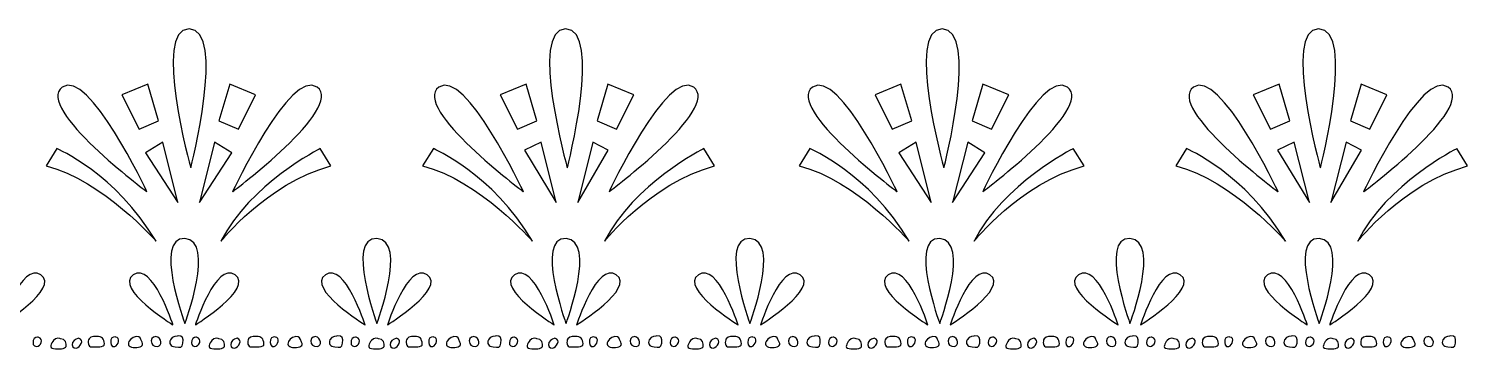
# Model space of a CAD drawing. Header units: centimetres. Extents: x -10.7 to 10.7, y -0.8 to 0.8.
# Drawn here: x 4.29 to 10.61, y -0.74 to 0.66 of the extents above; entities that cross this region are included whole.
import ezdxf

# ---------------------------------------------------------------- set-up
doc = ezdxf.new("R2010")
doc.units = ezdxf.units.CM
doc.header["$MEASUREMENT"] = 0
doc.layers.add('Camada 1', color=7, linetype='Continuous')

msp = doc.modelspace()

# ---------------------------------------------------------------- linework, layer by layer
at = {"layer": 'Camada 1'}
for points, knots in [([(4.9884, 0.65597), (5.15191, 0.65597), (4.99615, 0.04857), (4.99615, 0.04857), (4.99615, 0.04857), (4.99615, 0.04857), (4.82785, 0.65597), (4.9884, 0.65597)], [0, 0, 0, 0, 0.3333333, 0.3333333, 0.3333333, 0.3333333, 1, 1, 1, 1]), ([(6.63152, 0.65597), (6.79509, 0.65597), (6.63933, 0.04857), (6.63933, 0.04857), (6.63933, 0.04857), (6.63933, 0.04857), (6.47099, 0.65597), (6.63152, 0.65597)], [0, 0, 0, 0, 0.3333333, 0.3333333, 0.3333333, 0.3333333, 1, 1, 1, 1]), ([(8.27516, 0.65597), (8.4387, 0.65597), (8.28294, 0.04857), (8.28294, 0.04857), (8.28294, 0.04857), (8.28294, 0.04857), (8.11461, 0.65597), (8.27516, 0.65597)], [0, 0, 0, 0, 0.3333333, 0.3333333, 0.3333333, 0.3333333, 1, 1, 1, 1]), ([(9.91828, 0.65597), (10.08182, 0.65597), (9.92603, 0.04857), (9.92603, 0.04857), (9.92603, 0.04857), (9.92603, 0.04857), (9.75773, 0.65597), (9.91828, 0.65597)], [0, 0, 0, 0, 0.3333333, 0.3333333, 0.3333333, 0.3333333, 1, 1, 1, 1]), ([(4.43532, 0.40154), (4.54951, 0.48705), (4.80481, -0.05542), (4.80481, -0.05542), (4.80481, -0.05542), (4.80481, -0.05542), (4.31398, 0.31071), (4.43532, 0.40154)], [0, 0, 0, 0, 0.3333333, 0.3333333, 0.3333333, 0.3333333, 1, 1, 1, 1]), ([(5.5476, 0.40154), (5.66894, 0.31068), (5.17811, -0.05542), (5.17811, -0.05542), (5.17811, -0.05542), (5.17811, -0.05542), (5.43338, 0.48708), (5.5476, 0.40154)], [0, 0, 0, 0, 0.3333333, 0.3333333, 0.3333333, 0.3333333, 1, 1, 1, 1]), ([(6.07867, 0.40154), (6.19292, 0.48705), (6.44821, -0.05542), (6.44821, -0.05542), (6.44821, -0.05542), (6.44821, -0.05542), (5.95733, 0.31071), (6.07867, 0.40154)], [0, 0, 0, 0, 0.3333333, 0.3333333, 0.3333333, 0.3333333, 1, 1, 1, 1]), ([(7.191, 0.40154), (7.31234, 0.31068), (6.82146, -0.05542), (6.82146, -0.05542), (6.82146, -0.05542), (6.82146, -0.05542), (7.07676, 0.48708), (7.191, 0.40154)], [0, 0, 0, 0, 0.3333333, 0.3333333, 0.3333333, 0.3333333, 1, 1, 1, 1]), ([(7.70953, 0.40154), (7.82372, 0.48705), (8.07902, -0.05542), (8.07902, -0.05542), (8.07902, -0.05542), (8.07902, -0.05542), (7.5882, 0.31071), (7.70953, 0.40154)], [0, 0, 0, 0, 0.3333333, 0.3333333, 0.3333333, 0.3333333, 1, 1, 1, 1]), ([(8.82182, 0.40154), (8.94316, 0.31068), (8.45233, -0.05542), (8.45233, -0.05542), (8.45233, -0.05542), (8.45233, -0.05542), (8.7076, 0.48708), (8.82182, 0.40154)], [0, 0, 0, 0, 0.3333333, 0.3333333, 0.3333333, 0.3333333, 1, 1, 1, 1]), ([(9.3717, 0.40154), (9.48595, 0.48705), (9.74124, -0.05542), (9.74124, -0.05542), (9.74124, -0.05542), (9.74124, -0.05542), (9.25042, 0.31071), (9.3717, 0.40154)], [0, 0, 0, 0, 0.3333333, 0.3333333, 0.3333333, 0.3333333, 1, 1, 1, 1]), ([(10.48404, 0.40154), (10.60538, 0.31068), (10.1145, -0.05542), (10.1145, -0.05542), (10.1145, -0.05542), (10.1145, -0.05542), (10.36981, 0.48708), (10.48404, 0.40154)], [0, 0, 0, 0, 0.3333333, 0.3333333, 0.3333333, 0.3333333, 1, 1, 1, 1]), ([(4.80856, 0.41493), (4.80856, 0.41493), (4.85558, 0.25499), (4.85558, 0.25499), (4.85558, 0.25499), (4.85558, 0.25499), (4.77089, 0.21737), (4.77089, 0.21737), (4.77089, 0.21737), (4.77089, 0.21737), (4.69564, 0.36789), (4.69564, 0.36789), (4.69564, 0.36789), (4.69564, 0.36789), (4.80856, 0.41493), (4.80856, 0.41493)], [0, 0, 0, 0, 0.2, 0.2, 0.2, 0.2, 0.4, 0.4, 0.4, 0.4, 0.6, 0.6, 0.6, 0.6, 1, 1, 1, 1]), ([(5.16607, 0.41493), (5.16607, 0.41493), (5.27899, 0.36789), (5.27899, 0.36789), (5.27899, 0.36789), (5.27899, 0.36789), (5.20372, 0.21737), (5.20372, 0.21737), (5.20372, 0.21737), (5.20372, 0.21737), (5.11905, 0.25499), (5.11905, 0.25499), (5.11905, 0.25499), (5.11905, 0.25499), (5.16607, 0.41493), (5.16607, 0.41493)], [0, 0, 0, 0, 0.2, 0.2, 0.2, 0.2, 0.4, 0.4, 0.4, 0.4, 0.6, 0.6, 0.6, 0.6, 1, 1, 1, 1]), ([(6.45948, 0.41493), (6.45948, 0.41493), (6.5065, 0.25499), (6.5065, 0.25499), (6.5065, 0.25499), (6.5065, 0.25499), (6.42186, 0.21737), (6.42186, 0.21737), (6.42186, 0.21737), (6.42186, 0.21737), (6.34656, 0.36789), (6.34656, 0.36789), (6.34656, 0.36789), (6.34656, 0.36789), (6.45948, 0.41493), (6.45948, 0.41493)], [0, 0, 0, 0, 0.2, 0.2, 0.2, 0.2, 0.4, 0.4, 0.4, 0.4, 0.6, 0.6, 0.6, 0.6, 1, 1, 1, 1]), ([(6.81699, 0.41493), (6.81699, 0.41493), (6.92989, 0.36789), (6.92989, 0.36789), (6.92989, 0.36789), (6.92989, 0.36789), (6.85464, 0.21737), (6.85464, 0.21737), (6.85464, 0.21737), (6.85464, 0.21737), (6.76995, 0.25499), (6.76995, 0.25499), (6.76995, 0.25499), (6.76995, 0.25499), (6.81699, 0.41493), (6.81699, 0.41493)], [0, 0, 0, 0, 0.2, 0.2, 0.2, 0.2, 0.4, 0.4, 0.4, 0.4, 0.6, 0.6, 0.6, 0.6, 1, 1, 1, 1]), ([(8.0953, 0.41493), (8.0953, 0.41493), (8.14237, 0.25499), (8.14237, 0.25499), (8.14237, 0.25499), (8.14237, 0.25499), (8.05768, 0.21737), (8.05768, 0.21737), (8.05768, 0.21737), (8.05768, 0.21737), (7.98238, 0.36789), (7.98238, 0.36789), (7.98238, 0.36789), (7.98238, 0.36789), (8.0953, 0.41493), (8.0953, 0.41493)], [0, 0, 0, 0, 0.2, 0.2, 0.2, 0.2, 0.4, 0.4, 0.4, 0.4, 0.6, 0.6, 0.6, 0.6, 1, 1, 1, 1]), ([(8.45286, 0.41493), (8.45286, 0.41493), (8.56578, 0.36789), (8.56578, 0.36789), (8.56578, 0.36789), (8.56578, 0.36789), (8.49048, 0.21737), (8.49048, 0.21737), (8.49048, 0.21737), (8.49048, 0.21737), (8.40581, 0.25499), (8.40581, 0.25499), (8.40581, 0.25499), (8.40581, 0.25499), (8.45286, 0.41493), (8.45286, 0.41493)], [0, 0, 0, 0, 0.2, 0.2, 0.2, 0.2, 0.4, 0.4, 0.4, 0.4, 0.6, 0.6, 0.6, 0.6, 1, 1, 1, 1]), ([(9.74622, 0.41493), (9.74622, 0.41493), (9.79326, 0.25499), (9.79326, 0.25499), (9.79326, 0.25499), (9.79326, 0.25499), (9.70857, 0.21737), (9.70857, 0.21737), (9.70857, 0.21737), (9.70857, 0.21737), (9.63332, 0.36789), (9.63332, 0.36789), (9.63332, 0.36789), (9.63332, 0.36789), (9.74622, 0.41493), (9.74622, 0.41493)], [0, 0, 0, 0, 0.2, 0.2, 0.2, 0.2, 0.4, 0.4, 0.4, 0.4, 0.6, 0.6, 0.6, 0.6, 1, 1, 1, 1]), ([(10.10375, 0.41493), (10.10375, 0.41493), (10.21667, 0.36789), (10.21667, 0.36789), (10.21667, 0.36789), (10.21667, 0.36789), (10.14137, 0.21737), (10.14137, 0.21737), (10.14137, 0.21737), (10.14137, 0.21737), (10.05673, 0.25499), (10.05673, 0.25499), (10.05673, 0.25499), (10.05673, 0.25499), (10.10375, 0.41493), (10.10375, 0.41493)], [0, 0, 0, 0, 0.2, 0.2, 0.2, 0.2, 0.4, 0.4, 0.4, 0.4, 0.6, 0.6, 0.6, 0.6, 1, 1, 1, 1]), ([(4.36473, 0.05743), (4.36473, 0.05743), (4.41177, 0.13268), (4.41177, 0.13268), (4.41177, 0.13268), (4.41177, 0.13268), (4.66916, 0.0251), (4.84458, -0.27189), (4.84458, -0.27189), (4.8446, -0.2719), (4.61462, -0.00605), (4.36473, 0.05743)], [0, 0, 0, 0, 0.25, 0.25, 0.25, 0.25, 0.5, 0.5, 0.5, 0.5, 1, 1, 1, 1]), ([(4.9403, -0.10251), (4.9403, -0.10251), (4.79917, 0.11387), (4.79917, 0.11387), (4.79917, 0.11387), (4.79917, 0.11387), (4.87442, 0.16094), (4.87442, 0.16094), (4.87442, 0.16094), (4.87442, 0.16094), (4.9403, -0.10251), (4.9403, -0.10251)], [0, 0, 0, 0, 0.25, 0.25, 0.25, 0.25, 0.5, 0.5, 0.5, 0.5, 1, 1, 1, 1]), ([(5.17546, 0.11386), (5.17546, 0.11386), (5.03433, -0.10252), (5.03433, -0.10252), (5.03433, -0.10252), (5.03433, -0.10252), (5.10021, 0.16093), (5.10021, 0.16093), (5.10021, 0.16093), (5.10021, 0.16093), (5.17546, 0.11386), (5.17546, 0.11386)], [0, 0, 0, 0, 0.25, 0.25, 0.25, 0.25, 0.5, 0.5, 0.5, 0.5, 1, 1, 1, 1]), ([(5.12789, -0.2719), (5.2532, -0.02163), (5.56067, 0.13267), (5.56067, 0.13267), (5.56067, 0.13267), (5.56067, 0.13267), (5.60769, 0.05742), (5.60769, 0.05742), (5.60769, 0.05742), (5.32326, -0.0216), (5.12789, -0.2719), (5.12789, -0.2719)], [0, 0, 0, 0, 0.25, 0.25, 0.25, 0.25, 0.5, 0.5, 0.5, 0.5, 1, 1, 1, 1]), ([(6.00787, 0.05743), (6.00787, 0.05743), (6.05489, 0.13268), (6.05489, 0.13268), (6.05489, 0.13268), (6.05489, 0.13268), (6.31225, 0.0251), (6.48767, -0.27189), (6.48767, -0.27189), (6.48769, -0.2719), (6.25777, -0.00605), (6.00787, 0.05743)], [0, 0, 0, 0, 0.25, 0.25, 0.25, 0.25, 0.5, 0.5, 0.5, 0.5, 1, 1, 1, 1]), ([(6.59119, -0.10251), (6.59119, -0.10251), (6.45244, 0.12633), (6.45244, 0.12633), (6.45244, 0.12633), (6.45244, 0.12633), (6.52531, 0.16094), (6.52531, 0.16094), (6.52531, 0.16094), (6.52531, 0.16094), (6.59119, -0.10251), (6.59119, -0.10251)], [0, 0, 0, 0, 0.25, 0.25, 0.25, 0.25, 0.5, 0.5, 0.5, 0.5, 1, 1, 1, 1]), ([(6.81842, 0.12633), (6.81842, 0.12633), (6.68531, -0.10251), (6.68531, -0.10251), (6.68531, -0.10251), (6.68531, -0.10251), (6.75114, 0.16094), (6.75114, 0.16094), (6.75114, 0.16094), (6.75114, 0.16094), (6.81842, 0.12633), (6.81842, 0.12633)], [0, 0, 0, 0, 0.25, 0.25, 0.25, 0.25, 0.5, 0.5, 0.5, 0.5, 1, 1, 1, 1]), ([(6.80215, -0.2719), (6.92746, -0.02163), (7.23493, 0.13267), (7.23493, 0.13267), (7.23493, 0.13267), (7.23493, 0.13267), (7.282, 0.05742), (7.282, 0.05742), (7.282, 0.05742), (6.99754, -0.0216), (6.80215, -0.2719), (6.80215, -0.2719)], [0, 0, 0, 0, 0.25, 0.25, 0.25, 0.25, 0.5, 0.5, 0.5, 0.5, 1, 1, 1, 1]), ([(7.65149, 0.05743), (7.65149, 0.05743), (7.69851, 0.13268), (7.69851, 0.13268), (7.69851, 0.13268), (7.69851, 0.13268), (7.95587, 0.0251), (8.13129, -0.27189), (8.13129, -0.27189), (8.13131, -0.2719), (7.90141, -0.00605), (7.65149, 0.05743)], [0, 0, 0, 0, 0.25, 0.25, 0.25, 0.25, 0.5, 0.5, 0.5, 0.5, 1, 1, 1, 1]), ([(8.22701, -0.10251), (8.22701, -0.10251), (8.08588, 0.11387), (8.08588, 0.11387), (8.08588, 0.11387), (8.08588, 0.11387), (8.16118, 0.16094), (8.16118, 0.16094), (8.16118, 0.16094), (8.16118, 0.16094), (8.22701, -0.10251), (8.22701, -0.10251)], [0, 0, 0, 0, 0.25, 0.25, 0.25, 0.25, 0.5, 0.5, 0.5, 0.5, 1, 1, 1, 1]), ([(8.46225, 0.11386), (8.46225, 0.11386), (8.32112, -0.10252), (8.32112, -0.10252), (8.32112, -0.10252), (8.32112, -0.10252), (8.38695, 0.16093), (8.38695, 0.16093), (8.38695, 0.16093), (8.38695, 0.16093), (8.46225, 0.11386), (8.46225, 0.11386)], [0, 0, 0, 0, 0.25, 0.25, 0.25, 0.25, 0.5, 0.5, 0.5, 0.5, 1, 1, 1, 1]), ([(8.41462, -0.2719), (8.5399, -0.02163), (8.84743, 0.13267), (8.84743, 0.13267), (8.84743, 0.13267), (8.84743, 0.13267), (8.89445, 0.05742), (8.89445, 0.05742), (8.89445, 0.05742), (8.61004, -0.0216), (8.41462, -0.2719), (8.41462, -0.2719)], [0, 0, 0, 0, 0.25, 0.25, 0.25, 0.25, 0.5, 0.5, 0.5, 0.5, 1, 1, 1, 1]), ([(9.2946, 0.05743), (9.2946, 0.05743), (9.34167, 0.13268), (9.34167, 0.13268), (9.34167, 0.13268), (9.34167, 0.13268), (9.59903, 0.0251), (9.77445, -0.27189), (9.77445, -0.27189), (9.77448, -0.2719), (9.5445, -0.00605), (9.2946, 0.05743)], [0, 0, 0, 0, 0.25, 0.25, 0.25, 0.25, 0.5, 0.5, 0.5, 0.5, 1, 1, 1, 1]), ([(9.87793, -0.10251), (9.87793, -0.10251), (9.73918, 0.12633), (9.73918, 0.12633), (9.73918, 0.12633), (9.73918, 0.12633), (9.8121, 0.16094), (9.8121, 0.16094), (9.8121, 0.16094), (9.8121, 0.16094), (9.87793, -0.10251), (9.87793, -0.10251)], [0, 0, 0, 0, 0.25, 0.25, 0.25, 0.25, 0.5, 0.5, 0.5, 0.5, 1, 1, 1, 1]), ([(10.1052, 0.12633), (10.1052, 0.12633), (9.97204, -0.10251), (9.97204, -0.10251), (9.97204, -0.10251), (9.97204, -0.10251), (10.03792, 0.16094), (10.03792, 0.16094), (10.03792, 0.16094), (10.03792, 0.16094), (10.1052, 0.12633), (10.1052, 0.12633)], [0, 0, 0, 0, 0.25, 0.25, 0.25, 0.25, 0.5, 0.5, 0.5, 0.5, 1, 1, 1, 1]), ([(10.08891, -0.2719), (10.21422, -0.02163), (10.52169, 0.13267), (10.52169, 0.13267), (10.52169, 0.13267), (10.52169, 0.13267), (10.56871, 0.05742), (10.56871, 0.05742), (10.56871, 0.05742), (10.2843, -0.0216), (10.08891, -0.2719), (10.08891, -0.2719)], [0, 0, 0, 0, 0.25, 0.25, 0.25, 0.25, 0.5, 0.5, 0.5, 0.5, 1, 1, 1, 1]), ([(4.96993, -0.26036), (5.10643, -0.26795), (4.96993, -0.63191), (4.96993, -0.63191), (4.96993, -0.63191), (4.96993, -0.63191), (4.83285, -0.25274), (4.96993, -0.26036)], [0, 0, 0, 0, 0.3333333, 0.3333333, 0.3333333, 0.3333333, 1, 1, 1, 1]), ([(5.80824, -0.26036), (5.94477, -0.26795), (5.80824, -0.63191), (5.80824, -0.63191), (5.80824, -0.63191), (5.80824, -0.63191), (5.67116, -0.25274), (5.80824, -0.26036)], [0, 0, 0, 0, 0.3333333, 0.3333333, 0.3333333, 0.3333333, 1, 1, 1, 1]), ([(6.63374, -0.26036), (6.77024, -0.26795), (6.63374, -0.63191), (6.63374, -0.63191), (6.63374, -0.63191), (6.63374, -0.63191), (6.49663, -0.25274), (6.63374, -0.26036)], [0, 0, 0, 0, 0.3333333, 0.3333333, 0.3333333, 0.3333333, 1, 1, 1, 1]), ([(7.43617, -0.63192), (7.43617, -0.63192), (7.29906, -0.25277), (7.43617, -0.26037), (7.43617, -0.26037), (7.57269, -0.26793), (7.43617, -0.63192), (7.43617, -0.63192)], [0, 0, 0, 0, 0.3333333, 0.3333333, 0.3333333, 0.3333333, 1, 1, 1, 1]), ([(8.26452, -0.63192), (8.26452, -0.63192), (8.12744, -0.25277), (8.26452, -0.26037), (8.26452, -0.26037), (8.40108, -0.26793), (8.26452, -0.63192), (8.26452, -0.63192)], [0, 0, 0, 0, 0.3333333, 0.3333333, 0.3333333, 0.3333333, 1, 1, 1, 1]), ([(9.09503, -0.26036), (9.2315, -0.26795), (9.09503, -0.63191), (9.09503, -0.63191), (9.09503, -0.63191), (9.09503, -0.63191), (8.95792, -0.25274), (9.09503, -0.26036)], [0, 0, 0, 0, 0.3333333, 0.3333333, 0.3333333, 0.3333333, 1, 1, 1, 1]), ([(9.92045, -0.63192), (9.92045, -0.63192), (9.78337, -0.25277), (9.92045, -0.26037), (9.92045, -0.26037), (10.05697, -0.26793), (9.92045, -0.63192), (9.92045, -0.63192)], [0, 0, 0, 0, 0.3333333, 0.3333333, 0.3333333, 0.3333333, 1, 1, 1, 1]), ([(4.16891, -0.63729), (4.16891, -0.63729), (4.25815, -0.35916), (4.34208, -0.41837), (4.34208, -0.41837), (4.42643, -0.47769), (4.16891, -0.63729), (4.16891, -0.63729)], [0, 0, 0, 0, 0.3333333, 0.3333333, 0.3333333, 0.3333333, 1, 1, 1, 1]), ([(4.74517, -0.41835), (4.82915, -0.35916), (4.91834, -0.63727), (4.91834, -0.63727), (4.91834, -0.63727), (4.91834, -0.63727), (4.66082, -0.47769), (4.74517, -0.41835)], [0, 0, 0, 0, 0.3333333, 0.3333333, 0.3333333, 0.3333333, 1, 1, 1, 1]), ([(5.01631, -0.63729), (5.01631, -0.63729), (5.10555, -0.35916), (5.18953, -0.41837), (5.18953, -0.41837), (5.27386, -0.47769), (5.01631, -0.63729), (5.01631, -0.63729)], [0, 0, 0, 0, 0.3333333, 0.3333333, 0.3333333, 0.3333333, 1, 1, 1, 1]), ([(5.58345, -0.41835), (5.66746, -0.35916), (5.75667, -0.63727), (5.75667, -0.63727), (5.75667, -0.63727), (5.75667, -0.63727), (5.49913, -0.47769), (5.58345, -0.41835)], [0, 0, 0, 0, 0.3333333, 0.3333333, 0.3333333, 0.3333333, 1, 1, 1, 1]), ([(5.85465, -0.63729), (5.85465, -0.63729), (5.94389, -0.35916), (6.02782, -0.41837), (6.02782, -0.41837), (6.11217, -0.47769), (5.85465, -0.63729), (5.85465, -0.63729)], [0, 0, 0, 0, 0.3333333, 0.3333333, 0.3333333, 0.3333333, 1, 1, 1, 1]), ([(6.40895, -0.41835), (6.49293, -0.35916), (6.58212, -0.63727), (6.58212, -0.63727), (6.58212, -0.63727), (6.58212, -0.63727), (6.3246, -0.47769), (6.40895, -0.41835)], [0, 0, 0, 0, 0.3333333, 0.3333333, 0.3333333, 0.3333333, 1, 1, 1, 1]), ([(6.68015, -0.63729), (6.68015, -0.63729), (6.76934, -0.35916), (6.85332, -0.41837), (6.85332, -0.41837), (6.93764, -0.47769), (6.68015, -0.63729), (6.68015, -0.63729)], [0, 0, 0, 0, 0.3333333, 0.3333333, 0.3333333, 0.3333333, 1, 1, 1, 1]), ([(7.21138, -0.41835), (7.29536, -0.35916), (7.38455, -0.63727), (7.38455, -0.63727), (7.38455, -0.63727), (7.38455, -0.63727), (7.12703, -0.47769), (7.21138, -0.41835)], [0, 0, 0, 0, 0.3333333, 0.3333333, 0.3333333, 0.3333333, 1, 1, 1, 1]), ([(7.48258, -0.63729), (7.48258, -0.63729), (7.5718, -0.35916), (7.65575, -0.41837), (7.65575, -0.41837), (7.74007, -0.47769), (7.48258, -0.63729), (7.48258, -0.63729)], [0, 0, 0, 0, 0.3333333, 0.3333333, 0.3333333, 0.3333333, 1, 1, 1, 1]), ([(8.03979, -0.41835), (8.12377, -0.35916), (8.21296, -0.63727), (8.21296, -0.63727), (8.21296, -0.63727), (8.21296, -0.63727), (7.95541, -0.47769), (8.03979, -0.41835)], [0, 0, 0, 0, 0.3333333, 0.3333333, 0.3333333, 0.3333333, 1, 1, 1, 1]), ([(8.31093, -0.63729), (8.31093, -0.63729), (8.40017, -0.35916), (8.4841, -0.41837), (8.4841, -0.41837), (8.5685, -0.47769), (8.31093, -0.63729), (8.31093, -0.63729)], [0, 0, 0, 0, 0.3333333, 0.3333333, 0.3333333, 0.3333333, 1, 1, 1, 1]), ([(8.87024, -0.41835), (8.95422, -0.35916), (9.04341, -0.63727), (9.04341, -0.63727), (9.04341, -0.63727), (9.04341, -0.63727), (8.78589, -0.47769), (8.87024, -0.41835)], [0, 0, 0, 0, 0.3333333, 0.3333333, 0.3333333, 0.3333333, 1, 1, 1, 1]), ([(9.14143, -0.63729), (9.14143, -0.63729), (9.23062, -0.35916), (9.3146, -0.41837), (9.3146, -0.41837), (9.39893, -0.47769), (9.14143, -0.63729), (9.14143, -0.63729)], [0, 0, 0, 0, 0.3333333, 0.3333333, 0.3333333, 0.3333333, 1, 1, 1, 1]), ([(9.69571, -0.41835), (9.77969, -0.35916), (9.86888, -0.63727), (9.86888, -0.63727), (9.86888, -0.63727), (9.86888, -0.63727), (9.61133, -0.47769), (9.69571, -0.41835)], [0, 0, 0, 0, 0.3333333, 0.3333333, 0.3333333, 0.3333333, 1, 1, 1, 1]), ([(9.96685, -0.63729), (9.96685, -0.63729), (10.05609, -0.35916), (10.14002, -0.41837), (10.14002, -0.41837), (10.22443, -0.47769), (9.96685, -0.63729), (9.96685, -0.63729)], [0, 0, 0, 0, 0.3333333, 0.3333333, 0.3333333, 0.3333333, 1, 1, 1, 1]), ([(4.32327, -0.73122), (4.30652, -0.73122), (4.30657, -0.71934), (4.3089, -0.70508), (4.3089, -0.70508), (4.31128, -0.69071), (4.33038, -0.69071), (4.33038, -0.69071), (4.33038, -0.69071), (4.35898, -0.70023), (4.33991, -0.73122), (4.32327, -0.73122)], [0, 0, 0, 0, 0.25, 0.25, 0.25, 0.25, 0.5, 0.5, 0.5, 0.5, 1, 1, 1, 1]), ([(4.45185, -0.73122), (4.44952, -0.74315), (4.41857, -0.74315), (4.39708, -0.74077), (4.39708, -0.74077), (4.37562, -0.73839), (4.38758, -0.71931), (4.39708, -0.70505), (4.39708, -0.70505), (4.40663, -0.69068), (4.42801, -0.69788), (4.42801, -0.69788), (4.42801, -0.69788), (4.44952, -0.6979), (4.45429, -0.71934), (4.45185, -0.73122)], [0, 0, 0, 0, 0.2, 0.2, 0.2, 0.2, 0.4, 0.4, 0.4, 0.4, 0.6, 0.6, 0.6, 0.6, 1, 1, 1, 1]), ([(4.56414, -0.7336), (4.5475, -0.73593), (4.54506, -0.70984), (4.55221, -0.69788), (4.55221, -0.69788), (4.55938, -0.68595), (4.58555, -0.68833), (4.58555, -0.68833), (4.58555, -0.68833), (4.60936, -0.68595), (4.61661, -0.70021), (4.61899, -0.71934), (4.61899, -0.71934), (4.6214, -0.73841), (4.58084, -0.73122), (4.56414, -0.7336)], [0, 0, 0, 0, 0.2, 0.2, 0.2, 0.2, 0.4, 0.4, 0.4, 0.4, 0.6, 0.6, 0.6, 0.6, 1, 1, 1, 1]), ([(4.66423, -0.73122), (4.64751, -0.73604), (4.64521, -0.71934), (4.64751, -0.70264), (4.64751, -0.70264), (4.64992, -0.68594), (4.66899, -0.69071), (4.66899, -0.69071), (4.66899, -0.69071), (4.6904, -0.69309), (4.68093, -0.72648), (4.66423, -0.73122)], [0, 0, 0, 0, 0.25, 0.25, 0.25, 0.25, 0.5, 0.5, 0.5, 0.5, 1, 1, 1, 1]), ([(4.75239, -0.73603), (4.72858, -0.73603), (4.71895, -0.72648), (4.7262, -0.70984), (4.7262, -0.70984), (4.73329, -0.69309), (4.7571, -0.68833), (4.7571, -0.68833), (4.7571, -0.68833), (4.77861, -0.68833), (4.7738, -0.69547), (4.78335, -0.7122), (4.78335, -0.7122), (4.79285, -0.72891), (4.77623, -0.73603), (4.75239, -0.73603)], [0, 0, 0, 0, 0.2, 0.2, 0.2, 0.2, 0.4, 0.4, 0.4, 0.4, 0.6, 0.6, 0.6, 0.6, 1, 1, 1, 1]), ([(4.85248, -0.73122), (4.8333, -0.73122), (4.82385, -0.72408), (4.82385, -0.70741), (4.82385, -0.70741), (4.82385, -0.69074), (4.84287, -0.68833), (4.84287, -0.68833), (4.84287, -0.68833), (4.87151, -0.69309), (4.87151, -0.73122), (4.85248, -0.73122)], [0, 0, 0, 0, 0.25, 0.25, 0.25, 0.25, 0.5, 0.5, 0.5, 0.5, 1, 1, 1, 1]), ([(4.962, -0.71695), (4.95967, -0.73841), (4.95012, -0.73603), (4.92866, -0.73359), (4.92866, -0.73359), (4.90726, -0.73121), (4.90014, -0.71933), (4.90726, -0.70263), (4.90726, -0.70263), (4.91435, -0.68593), (4.9406, -0.68593), (4.9406, -0.68593), (4.9406, -0.68593), (4.962, -0.68359), (4.96443, -0.69547), (4.962, -0.71695)], [0, 0, 0, 0, 0.2, 0.2, 0.2, 0.2, 0.4, 0.4, 0.4, 0.4, 0.6, 0.6, 0.6, 0.6, 1, 1, 1, 1]), ([(5.01444, -0.73122), (4.99774, -0.73122), (4.99774, -0.71934), (5.00015, -0.70508), (5.00015, -0.70508), (5.00256, -0.69071), (5.02166, -0.69071), (5.02166, -0.69071), (5.02166, -0.69071), (5.05021, -0.70023), (5.03118, -0.73122), (5.01444, -0.73122)], [0, 0, 0, 0, 0.25, 0.25, 0.25, 0.25, 0.5, 0.5, 0.5, 0.5, 1, 1, 1, 1]), ([(5.14318, -0.73122), (5.14075, -0.74315), (5.10974, -0.74315), (5.08836, -0.74077), (5.08836, -0.74077), (5.0669, -0.73839), (5.07886, -0.71931), (5.08836, -0.70505), (5.08836, -0.70505), (5.09786, -0.69068), (5.11929, -0.69788), (5.11929, -0.69788), (5.11929, -0.69788), (5.14075, -0.6979), (5.14551, -0.71934), (5.14318, -0.73122)], [0, 0, 0, 0, 0.2, 0.2, 0.2, 0.2, 0.4, 0.4, 0.4, 0.4, 0.6, 0.6, 0.6, 0.6, 1, 1, 1, 1]), ([(5.26063, -0.7336), (5.24388, -0.73593), (5.2415, -0.70984), (5.2487, -0.69788), (5.2487, -0.69788), (5.25584, -0.68595), (5.28204, -0.68833), (5.28204, -0.68833), (5.28204, -0.68833), (5.30585, -0.68595), (5.313, -0.70021), (5.3154, -0.71934), (5.3154, -0.71934), (5.31778, -0.73841), (5.27727, -0.73122), (5.26063, -0.7336)], [0, 0, 0, 0, 0.2, 0.2, 0.2, 0.2, 0.4, 0.4, 0.4, 0.4, 0.6, 0.6, 0.6, 0.6, 1, 1, 1, 1]), ([(5.36067, -0.73122), (5.34397, -0.73604), (5.34154, -0.71934), (5.34397, -0.70264), (5.34397, -0.70264), (5.3464, -0.68594), (5.36537, -0.69071), (5.36537, -0.69071), (5.36537, -0.69071), (5.38684, -0.69309), (5.37737, -0.72648), (5.36067, -0.73122)], [0, 0, 0, 0, 0.25, 0.25, 0.25, 0.25, 0.5, 0.5, 0.5, 0.5, 1, 1, 1, 1]), ([(5.44878, -0.73603), (5.42497, -0.73603), (5.41539, -0.72648), (5.42259, -0.70984), (5.42259, -0.70984), (5.42979, -0.69309), (5.4536, -0.68833), (5.4536, -0.68833), (5.4536, -0.68833), (5.47511, -0.68833), (5.47024, -0.69547), (5.47979, -0.7122), (5.47979, -0.7122), (5.48936, -0.72891), (5.47267, -0.73603), (5.44878, -0.73603)], [0, 0, 0, 0, 0.2, 0.2, 0.2, 0.2, 0.4, 0.4, 0.4, 0.4, 0.6, 0.6, 0.6, 0.6, 1, 1, 1, 1]), ([(5.54889, -0.73122), (5.52981, -0.73122), (5.52031, -0.72408), (5.52031, -0.70741), (5.52031, -0.70741), (5.52031, -0.69074), (5.53939, -0.68833), (5.53939, -0.68833), (5.53939, -0.68833), (5.56789, -0.69309), (5.56789, -0.73122), (5.54889, -0.73122)], [0, 0, 0, 0, 0.25, 0.25, 0.25, 0.25, 0.5, 0.5, 0.5, 0.5, 1, 1, 1, 1]), ([(5.65848, -0.71695), (5.65605, -0.73841), (5.6466, -0.73603), (5.62514, -0.73359), (5.62514, -0.73359), (5.60368, -0.73121), (5.59651, -0.71933), (5.60368, -0.70263), (5.60368, -0.70263), (5.61085, -0.68593), (5.63696, -0.68593), (5.63696, -0.68593), (5.63696, -0.68593), (5.65848, -0.68359), (5.66089, -0.69547), (5.65848, -0.71695)], [0, 0, 0, 0, 0.2, 0.2, 0.2, 0.2, 0.4, 0.4, 0.4, 0.4, 0.6, 0.6, 0.6, 0.6, 1, 1, 1, 1]), ([(5.71093, -0.73122), (5.69421, -0.73122), (5.69426, -0.71934), (5.69664, -0.70508), (5.69664, -0.70508), (5.69907, -0.69071), (5.71804, -0.69071), (5.71804, -0.69071), (5.71804, -0.69071), (5.7467, -0.70023), (5.72759, -0.73122), (5.71093, -0.73122)], [0, 0, 0, 0, 0.25, 0.25, 0.25, 0.25, 0.5, 0.5, 0.5, 0.5, 1, 1, 1, 1]), ([(5.83957, -0.73122), (5.83714, -0.74315), (5.80623, -0.74315), (5.78475, -0.74077), (5.78475, -0.74077), (5.76335, -0.73839), (5.7752, -0.71931), (5.78475, -0.70505), (5.78475, -0.70505), (5.79435, -0.69068), (5.81579, -0.69788), (5.81579, -0.69788), (5.81579, -0.69788), (5.83713, -0.6979), (5.842, -0.71934), (5.83957, -0.73122)], [0, 0, 0, 0, 0.2, 0.2, 0.2, 0.2, 0.4, 0.4, 0.4, 0.4, 0.6, 0.6, 0.6, 0.6, 1, 1, 1, 1]), ([(5.95185, -0.7336), (5.93513, -0.73593), (5.93272, -0.70984), (5.93992, -0.69788), (5.93992, -0.69788), (5.94701, -0.68595), (5.97326, -0.68833), (5.97326, -0.68833), (5.97326, -0.68833), (5.99707, -0.68595), (6.00427, -0.70021), (6.00665, -0.71934), (6.00665, -0.71934), (6.009, -0.73841), (5.9685, -0.73122), (5.95185, -0.7336)], [0, 0, 0, 0, 0.2, 0.2, 0.2, 0.2, 0.4, 0.4, 0.4, 0.4, 0.6, 0.6, 0.6, 0.6, 1, 1, 1, 1]), ([(6.05189, -0.73122), (6.03525, -0.73604), (6.03287, -0.71934), (6.03525, -0.70264), (6.03525, -0.70264), (6.03763, -0.68594), (6.05668, -0.69071), (6.05668, -0.69071), (6.05668, -0.69071), (6.07811, -0.69309), (6.06854, -0.72648), (6.05189, -0.73122)], [0, 0, 0, 0, 0.25, 0.25, 0.25, 0.25, 0.5, 0.5, 0.5, 0.5, 1, 1, 1, 1]), ([(6.14, -0.73603), (6.11624, -0.73603), (6.10666, -0.72648), (6.11381, -0.70984), (6.11381, -0.70984), (6.12103, -0.69309), (6.14487, -0.68833), (6.14487, -0.68833), (6.14487, -0.68833), (6.16627, -0.68833), (6.16151, -0.69547), (6.17101, -0.7122), (6.17101, -0.7122), (6.18059, -0.72891), (6.16384, -0.73603), (6.14, -0.73603)], [0, 0, 0, 0, 0.2, 0.2, 0.2, 0.2, 0.4, 0.4, 0.4, 0.4, 0.6, 0.6, 0.6, 0.6, 1, 1, 1, 1]), ([(6.2402, -0.73122), (6.22104, -0.73122), (6.21155, -0.72408), (6.21155, -0.70741), (6.21155, -0.70741), (6.21155, -0.69074), (6.23068, -0.68833), (6.23068, -0.68833), (6.23068, -0.68833), (6.25917, -0.69309), (6.25917, -0.73122), (6.2402, -0.73122)], [0, 0, 0, 0, 0.25, 0.25, 0.25, 0.25, 0.5, 0.5, 0.5, 0.5, 1, 1, 1, 1]), ([(6.34971, -0.71695), (6.34733, -0.73841), (6.3378, -0.73603), (6.31643, -0.73359), (6.31643, -0.73359), (6.29497, -0.73121), (6.28778, -0.71933), (6.29497, -0.70263), (6.29497, -0.70263), (6.30206, -0.68593), (6.32836, -0.68593), (6.32836, -0.68593), (6.32836, -0.68593), (6.34971, -0.68359), (6.3522, -0.69547), (6.34971, -0.71695)], [0, 0, 0, 0, 0.2, 0.2, 0.2, 0.2, 0.4, 0.4, 0.4, 0.4, 0.6, 0.6, 0.6, 0.6, 1, 1, 1, 1]), ([(6.40207, -0.73122), (6.38543, -0.73122), (6.38543, -0.71934), (6.38791, -0.70508), (6.38791, -0.70508), (6.39029, -0.69071), (6.40934, -0.69071), (6.40934, -0.69071), (6.40934, -0.69071), (6.43792, -0.70023), (6.41882, -0.73122), (6.40207, -0.73122)], [0, 0, 0, 0, 0.25, 0.25, 0.25, 0.25, 0.5, 0.5, 0.5, 0.5, 1, 1, 1, 1]), ([(6.53084, -0.73122), (6.52843, -0.74315), (6.49745, -0.74315), (6.47607, -0.74077), (6.47607, -0.74077), (6.45461, -0.73839), (6.46647, -0.71931), (6.47607, -0.70505), (6.47607, -0.70505), (6.48554, -0.69068), (6.50703, -0.69788), (6.50703, -0.69788), (6.50703, -0.69788), (6.52843, -0.6979), (6.53322, -0.71934), (6.53084, -0.73122)], [0, 0, 0, 0, 0.2, 0.2, 0.2, 0.2, 0.4, 0.4, 0.4, 0.4, 0.6, 0.6, 0.6, 0.6, 1, 1, 1, 1]), ([(6.65353, -0.7336), (6.63686, -0.73593), (6.63445, -0.70984), (6.6416, -0.69788), (6.6416, -0.69788), (6.64872, -0.68595), (6.67499, -0.68833), (6.67499, -0.68833), (6.67499, -0.68833), (6.69875, -0.68595), (6.70595, -0.70021), (6.70833, -0.71934), (6.70833, -0.71934), (6.71068, -0.73841), (6.67017, -0.73122), (6.65353, -0.7336)], [0, 0, 0, 0, 0.2, 0.2, 0.2, 0.2, 0.4, 0.4, 0.4, 0.4, 0.6, 0.6, 0.6, 0.6, 1, 1, 1, 1]), ([(6.75357, -0.73122), (6.73687, -0.73604), (6.73449, -0.71934), (6.73687, -0.70264), (6.73687, -0.70264), (6.7393, -0.68594), (6.75827, -0.69071), (6.75827, -0.69071), (6.75827, -0.69071), (6.77976, -0.69309), (6.77024, -0.72648), (6.75357, -0.73122)], [0, 0, 0, 0, 0.25, 0.25, 0.25, 0.25, 0.5, 0.5, 0.5, 0.5, 1, 1, 1, 1]), ([(6.84173, -0.73603), (6.81792, -0.73603), (6.80839, -0.72648), (6.81554, -0.70984), (6.81554, -0.70984), (6.82268, -0.69309), (6.8465, -0.68833), (6.8465, -0.68833), (6.8465, -0.68833), (6.86801, -0.68833), (6.86314, -0.69547), (6.87275, -0.7122), (6.87275, -0.7122), (6.88224, -0.72891), (6.86554, -0.73603), (6.84173, -0.73603)], [0, 0, 0, 0, 0.2, 0.2, 0.2, 0.2, 0.4, 0.4, 0.4, 0.4, 0.6, 0.6, 0.6, 0.6, 1, 1, 1, 1]), ([(6.94177, -0.73122), (6.92269, -0.73122), (6.91314, -0.72408), (6.91314, -0.70741), (6.91314, -0.70741), (6.91314, -0.69074), (6.93227, -0.68833), (6.93227, -0.68833), (6.93227, -0.68833), (6.96084, -0.69309), (6.96084, -0.73122), (6.94177, -0.73122)], [0, 0, 0, 0, 0.25, 0.25, 0.25, 0.25, 0.5, 0.5, 0.5, 0.5, 1, 1, 1, 1]), ([(7.05138, -0.71695), (7.049, -0.73841), (7.0395, -0.73603), (7.0181, -0.73359), (7.0181, -0.73359), (6.99664, -0.73121), (6.98942, -0.71933), (6.99664, -0.70263), (6.99664, -0.70263), (7.00376, -0.68593), (7.02998, -0.68593), (7.02998, -0.68593), (7.02998, -0.68593), (7.05138, -0.68359), (7.05377, -0.69547), (7.05138, -0.71695)], [0, 0, 0, 0, 0.2, 0.2, 0.2, 0.2, 0.4, 0.4, 0.4, 0.4, 0.6, 0.6, 0.6, 0.6, 1, 1, 1, 1]), ([(7.10382, -0.73122), (7.08712, -0.73122), (7.08712, -0.71934), (7.08951, -0.70508), (7.08951, -0.70508), (7.09189, -0.69071), (7.11102, -0.69071), (7.11102, -0.69071), (7.11102, -0.69071), (7.13965, -0.70023), (7.12052, -0.73122), (7.10382, -0.73122)], [0, 0, 0, 0, 0.25, 0.25, 0.25, 0.25, 0.5, 0.5, 0.5, 0.5, 1, 1, 1, 1]), ([(7.23246, -0.73122), (7.23008, -0.74315), (7.19912, -0.74315), (7.17774, -0.74077), (7.17774, -0.74077), (7.15628, -0.73839), (7.16819, -0.71931), (7.17774, -0.70505), (7.17774, -0.70505), (7.18724, -0.69068), (7.20864, -0.69788), (7.20864, -0.69788), (7.20864, -0.69788), (7.23008, -0.6979), (7.23487, -0.71934), (7.23246, -0.73122)], [0, 0, 0, 0, 0.2, 0.2, 0.2, 0.2, 0.4, 0.4, 0.4, 0.4, 0.6, 0.6, 0.6, 0.6, 1, 1, 1, 1]), ([(7.34475, -0.7336), (7.32805, -0.73593), (7.32562, -0.70984), (7.33287, -0.69788), (7.33287, -0.69788), (7.33996, -0.68595), (7.36621, -0.68833), (7.36621, -0.68833), (7.36621, -0.68833), (7.39, -0.68595), (7.39714, -0.70021), (7.39955, -0.71934), (7.39955, -0.71934), (7.40196, -0.73841), (7.36145, -0.73122), (7.34475, -0.7336)], [0, 0, 0, 0, 0.2, 0.2, 0.2, 0.2, 0.4, 0.4, 0.4, 0.4, 0.6, 0.6, 0.6, 0.6, 1, 1, 1, 1]), ([(7.44474, -0.73122), (7.42815, -0.73604), (7.42574, -0.71934), (7.42815, -0.70264), (7.42815, -0.70264), (7.43058, -0.68594), (7.44955, -0.69071), (7.44955, -0.69071), (7.44955, -0.69071), (7.47099, -0.69309), (7.46149, -0.72648), (7.44474, -0.73122)], [0, 0, 0, 0, 0.25, 0.25, 0.25, 0.25, 0.5, 0.5, 0.5, 0.5, 1, 1, 1, 1]), ([(7.53295, -0.73603), (7.50914, -0.73603), (7.49956, -0.72648), (7.5067, -0.70984), (7.5067, -0.70984), (7.51392, -0.69309), (7.53776, -0.68833), (7.53776, -0.68833), (7.53776, -0.68833), (7.55922, -0.68833), (7.55446, -0.69547), (7.5639, -0.7122), (7.5639, -0.7122), (7.57346, -0.72891), (7.55682, -0.73603), (7.53295, -0.73603)], [0, 0, 0, 0, 0.2, 0.2, 0.2, 0.2, 0.4, 0.4, 0.4, 0.4, 0.6, 0.6, 0.6, 0.6, 1, 1, 1, 1]), ([(7.63304, -0.73122), (7.61396, -0.73122), (7.60446, -0.72408), (7.60446, -0.70741), (7.60446, -0.70741), (7.60446, -0.69074), (7.62354, -0.68833), (7.62354, -0.68833), (7.62354, -0.68833), (7.65207, -0.69309), (7.65207, -0.73122), (7.63304, -0.73122)], [0, 0, 0, 0, 0.25, 0.25, 0.25, 0.25, 0.5, 0.5, 0.5, 0.5, 1, 1, 1, 1]), ([(7.74263, -0.71695), (7.74022, -0.73841), (7.73067, -0.73603), (7.70927, -0.73359), (7.70927, -0.73359), (7.68781, -0.73121), (7.68069, -0.71933), (7.68781, -0.70263), (7.68781, -0.70263), (7.69498, -0.68593), (7.72125, -0.68593), (7.72125, -0.68593), (7.72125, -0.68593), (7.74263, -0.68359), (7.74504, -0.69547), (7.74263, -0.71695)], [0, 0, 0, 0, 0.2, 0.2, 0.2, 0.2, 0.4, 0.4, 0.4, 0.4, 0.6, 0.6, 0.6, 0.6, 1, 1, 1, 1]), ([(7.795, -0.73122), (7.77838, -0.73122), (7.77838, -0.71934), (7.78079, -0.70508), (7.78079, -0.70508), (7.78322, -0.69071), (7.80219, -0.69071), (7.80219, -0.69071), (7.80219, -0.69071), (7.83082, -0.70023), (7.81174, -0.73122), (7.795, -0.73122)], [0, 0, 0, 0, 0.25, 0.25, 0.25, 0.25, 0.5, 0.5, 0.5, 0.5, 1, 1, 1, 1]), ([(7.92372, -0.73122), (7.92134, -0.74315), (7.89038, -0.74315), (7.86895, -0.74077), (7.86895, -0.74077), (7.84744, -0.73839), (7.85935, -0.71931), (7.86895, -0.70505), (7.86895, -0.70505), (7.87845, -0.69068), (7.89991, -0.69788), (7.89991, -0.69788), (7.89991, -0.69788), (7.92136, -0.6979), (7.92615, -0.71934), (7.92372, -0.73122)], [0, 0, 0, 0, 0.2, 0.2, 0.2, 0.2, 0.4, 0.4, 0.4, 0.4, 0.6, 0.6, 0.6, 0.6, 1, 1, 1, 1]), ([(8.04119, -0.7336), (8.02444, -0.73593), (8.02217, -0.70984), (8.02931, -0.69788), (8.02931, -0.69788), (8.03648, -0.68595), (8.0627, -0.68833), (8.0627, -0.68833), (8.0627, -0.68833), (8.08649, -0.68595), (8.09363, -0.70021), (8.09604, -0.71934), (8.09604, -0.71934), (8.09845, -0.73841), (8.05786, -0.73122), (8.04119, -0.7336)], [0, 0, 0, 0, 0.2, 0.2, 0.2, 0.2, 0.4, 0.4, 0.4, 0.4, 0.6, 0.6, 0.6, 0.6, 1, 1, 1, 1]), ([(8.14128, -0.73122), (8.12464, -0.73604), (8.12223, -0.71934), (8.12464, -0.70264), (8.12464, -0.70264), (8.12697, -0.68594), (8.14604, -0.69071), (8.14604, -0.69071), (8.14604, -0.69071), (8.16742, -0.69309), (8.15798, -0.72648), (8.14128, -0.73122)], [0, 0, 0, 0, 0.25, 0.25, 0.25, 0.25, 0.5, 0.5, 0.5, 0.5, 1, 1, 1, 1]), ([(8.22944, -0.73603), (8.2056, -0.73603), (8.19605, -0.72648), (8.20325, -0.70984), (8.20325, -0.70984), (8.21034, -0.69309), (8.23415, -0.68833), (8.23415, -0.68833), (8.23415, -0.68833), (8.25561, -0.68833), (8.25085, -0.69547), (8.2604, -0.7122), (8.2604, -0.7122), (8.26995, -0.72891), (8.25323, -0.73603), (8.22944, -0.73603)], [0, 0, 0, 0, 0.2, 0.2, 0.2, 0.2, 0.4, 0.4, 0.4, 0.4, 0.6, 0.6, 0.6, 0.6, 1, 1, 1, 1]), ([(8.32948, -0.73122), (8.3104, -0.73122), (8.3009, -0.72408), (8.3009, -0.70741), (8.3009, -0.70741), (8.3009, -0.69074), (8.31992, -0.68833), (8.31992, -0.68833), (8.31992, -0.68833), (8.34856, -0.69309), (8.34856, -0.73122), (8.32948, -0.73122)], [0, 0, 0, 0, 0.25, 0.25, 0.25, 0.25, 0.5, 0.5, 0.5, 0.5, 1, 1, 1, 1]), ([(8.4391, -0.71695), (8.43672, -0.73841), (8.42717, -0.73603), (8.40579, -0.73359), (8.40579, -0.73359), (8.38428, -0.73121), (8.37714, -0.71933), (8.38428, -0.70263), (8.38428, -0.70263), (8.39142, -0.68593), (8.41767, -0.68593), (8.41767, -0.68593), (8.41767, -0.68593), (8.4391, -0.68359), (8.44143, -0.69547), (8.4391, -0.71695)], [0, 0, 0, 0, 0.2, 0.2, 0.2, 0.2, 0.4, 0.4, 0.4, 0.4, 0.6, 0.6, 0.6, 0.6, 1, 1, 1, 1]), ([(8.49154, -0.73122), (8.47479, -0.73122), (8.47479, -0.71934), (8.47723, -0.70508), (8.47723, -0.70508), (8.47961, -0.69071), (8.49869, -0.69071), (8.49869, -0.69071), (8.49869, -0.69071), (8.52726, -0.70023), (8.50823, -0.73122), (8.49154, -0.73122)], [0, 0, 0, 0, 0.25, 0.25, 0.25, 0.25, 0.5, 0.5, 0.5, 0.5, 1, 1, 1, 1]), ([(8.62012, -0.73122), (8.61774, -0.74315), (8.58678, -0.74315), (8.56538, -0.74077), (8.56538, -0.74077), (8.54398, -0.73839), (8.55591, -0.71931), (8.56538, -0.70505), (8.56538, -0.70505), (8.57485, -0.69068), (8.59636, -0.69788), (8.59636, -0.69788), (8.59636, -0.69788), (8.61774, -0.6979), (8.62251, -0.71934), (8.62012, -0.73122)], [0, 0, 0, 0, 0.2, 0.2, 0.2, 0.2, 0.4, 0.4, 0.4, 0.4, 0.6, 0.6, 0.6, 0.6, 1, 1, 1, 1]), ([(8.73247, -0.7336), (8.7158, -0.73593), (8.71337, -0.70984), (8.72051, -0.69788), (8.72051, -0.69788), (8.72768, -0.68595), (8.75393, -0.68833), (8.75393, -0.68833), (8.75393, -0.68833), (8.77774, -0.68595), (8.78483, -0.70021), (8.78727, -0.71934), (8.78727, -0.71934), (8.78962, -0.73841), (8.74911, -0.73122), (8.73247, -0.7336)], [0, 0, 0, 0, 0.2, 0.2, 0.2, 0.2, 0.4, 0.4, 0.4, 0.4, 0.6, 0.6, 0.6, 0.6, 1, 1, 1, 1]), ([(8.83248, -0.73122), (8.81581, -0.73604), (8.81343, -0.71934), (8.81581, -0.70264), (8.81581, -0.70264), (8.81824, -0.68594), (8.83721, -0.69071), (8.83721, -0.69071), (8.83721, -0.69071), (8.8587, -0.69309), (8.8492, -0.72648), (8.83248, -0.73122)], [0, 0, 0, 0, 0.25, 0.25, 0.25, 0.25, 0.5, 0.5, 0.5, 0.5, 1, 1, 1, 1]), ([(8.92067, -0.73603), (8.89691, -0.73603), (8.88723, -0.72648), (8.89448, -0.70984), (8.89448, -0.70984), (8.90162, -0.69309), (8.92538, -0.68833), (8.92538, -0.68833), (8.92538, -0.68833), (8.94689, -0.68833), (8.94208, -0.69547), (8.95163, -0.7122), (8.95163, -0.7122), (8.96115, -0.72891), (8.94456, -0.73603), (8.92067, -0.73603)], [0, 0, 0, 0, 0.2, 0.2, 0.2, 0.2, 0.4, 0.4, 0.4, 0.4, 0.6, 0.6, 0.6, 0.6, 1, 1, 1, 1]), ([(9.0207, -0.73122), (9.00168, -0.73122), (8.99212, -0.72408), (8.99212, -0.70741), (8.99212, -0.70741), (8.99212, -0.69074), (9.01114, -0.68833), (9.01114, -0.68833), (9.01114, -0.68833), (9.03978, -0.69309), (9.03978, -0.73122), (9.0207, -0.73122)], [0, 0, 0, 0, 0.25, 0.25, 0.25, 0.25, 0.5, 0.5, 0.5, 0.5, 1, 1, 1, 1]), ([(9.13037, -0.71695), (9.12799, -0.73841), (9.11838, -0.73603), (9.09698, -0.73359), (9.09698, -0.73359), (9.07552, -0.73121), (9.0684, -0.71933), (9.07552, -0.70263), (9.07552, -0.70263), (9.08269, -0.68593), (9.10886, -0.68593), (9.10886, -0.68593), (9.10886, -0.68593), (9.13037, -0.68359), (9.1327, -0.69547), (9.13037, -0.71695)], [0, 0, 0, 0, 0.2, 0.2, 0.2, 0.2, 0.4, 0.4, 0.4, 0.4, 0.6, 0.6, 0.6, 0.6, 1, 1, 1, 1]), ([(9.18271, -0.73122), (9.16601, -0.73122), (9.16612, -0.71934), (9.16845, -0.70508), (9.16845, -0.70508), (9.17088, -0.69071), (9.18991, -0.69071), (9.18991, -0.69071), (9.18991, -0.69071), (9.21848, -0.70023), (9.19946, -0.73122), (9.18271, -0.73122)], [0, 0, 0, 0, 0.25, 0.25, 0.25, 0.25, 0.5, 0.5, 0.5, 0.5, 1, 1, 1, 1]), ([(9.31145, -0.73122), (9.30907, -0.74315), (9.27801, -0.74315), (9.25663, -0.74077), (9.25663, -0.74077), (9.23515, -0.73839), (9.24708, -0.71931), (9.25663, -0.70505), (9.25663, -0.70505), (9.26613, -0.69068), (9.28759, -0.69788), (9.28759, -0.69788), (9.28759, -0.69788), (9.30907, -0.6979), (9.31381, -0.71934), (9.31145, -0.73122)], [0, 0, 0, 0, 0.2, 0.2, 0.2, 0.2, 0.4, 0.4, 0.4, 0.4, 0.6, 0.6, 0.6, 0.6, 1, 1, 1, 1]), ([(9.42628, -0.7336), (9.40969, -0.73593), (9.40726, -0.70984), (9.4144, -0.69788), (9.4144, -0.69788), (9.42157, -0.68595), (9.44779, -0.68833), (9.44779, -0.68833), (9.44779, -0.68833), (9.4716, -0.68595), (9.47875, -0.70021), (9.48118, -0.71934), (9.48118, -0.71934), (9.48357, -0.73841), (9.44301, -0.73122), (9.42628, -0.7336)], [0, 0, 0, 0, 0.2, 0.2, 0.2, 0.2, 0.4, 0.4, 0.4, 0.4, 0.6, 0.6, 0.6, 0.6, 1, 1, 1, 1]), ([(9.52643, -0.73122), (9.50968, -0.73604), (9.50735, -0.71934), (9.50968, -0.70264), (9.50968, -0.70264), (9.51211, -0.68594), (9.53119, -0.69071), (9.53119, -0.69071), (9.53119, -0.69071), (9.55262, -0.69309), (9.54307, -0.72648), (9.52643, -0.73122)], [0, 0, 0, 0, 0.25, 0.25, 0.25, 0.25, 0.5, 0.5, 0.5, 0.5, 1, 1, 1, 1]), ([(9.61451, -0.73603), (9.59078, -0.73603), (9.5812, -0.72648), (9.5884, -0.70984), (9.5884, -0.70984), (9.59554, -0.69309), (9.61936, -0.68833), (9.61936, -0.68833), (9.61936, -0.68833), (9.64076, -0.68833), (9.63606, -0.69547), (9.64558, -0.7122), (9.64558, -0.7122), (9.65504, -0.72891), (9.6384, -0.73603), (9.61451, -0.73603)], [0, 0, 0, 0, 0.2, 0.2, 0.2, 0.2, 0.4, 0.4, 0.4, 0.4, 0.6, 0.6, 0.6, 0.6, 1, 1, 1, 1]), ([(9.71463, -0.73122), (9.69555, -0.73122), (9.68605, -0.72408), (9.68605, -0.70741), (9.68605, -0.70741), (9.68605, -0.69074), (9.70513, -0.68833), (9.70513, -0.68833), (9.70513, -0.68833), (9.73365, -0.69309), (9.73365, -0.73122), (9.71463, -0.73122)], [0, 0, 0, 0, 0.25, 0.25, 0.25, 0.25, 0.5, 0.5, 0.5, 0.5, 1, 1, 1, 1]), ([(9.82424, -0.71695), (9.82181, -0.73841), (9.81231, -0.73603), (9.7909, -0.73359), (9.7909, -0.73359), (9.76944, -0.73121), (9.76227, -0.71933), (9.76944, -0.70263), (9.76944, -0.70263), (9.77658, -0.68593), (9.80283, -0.68593), (9.80283, -0.68593), (9.80283, -0.68593), (9.82424, -0.68359), (9.82665, -0.69547), (9.82424, -0.71695)], [0, 0, 0, 0, 0.2, 0.2, 0.2, 0.2, 0.4, 0.4, 0.4, 0.4, 0.6, 0.6, 0.6, 0.6, 1, 1, 1, 1]), ([(9.87666, -0.73122), (9.85999, -0.73122), (9.86004, -0.71934), (9.86232, -0.70508), (9.86232, -0.70508), (9.86475, -0.69071), (9.88383, -0.69071), (9.88383, -0.69071), (9.88383, -0.69071), (9.91243, -0.70023), (9.89338, -0.73122), (9.87666, -0.73122)], [0, 0, 0, 0, 0.25, 0.25, 0.25, 0.25, 0.5, 0.5, 0.5, 0.5, 1, 1, 1, 1]), ([(10.0053, -0.73122), (10.00297, -0.74315), (9.97196, -0.74315), (9.95053, -0.74077), (9.95053, -0.74077), (9.9291, -0.73839), (9.94103, -0.71931), (9.95053, -0.70505), (9.95053, -0.70505), (9.96003, -0.69068), (9.98149, -0.69788), (9.98149, -0.69788), (9.98149, -0.69788), (10.00297, -0.6979), (10.00773, -0.71934), (10.0053, -0.73122)], [0, 0, 0, 0, 0.2, 0.2, 0.2, 0.2, 0.4, 0.4, 0.4, 0.4, 0.6, 0.6, 0.6, 0.6, 1, 1, 1, 1]), ([(10.11756, -0.7336), (10.10089, -0.73593), (10.09851, -0.70984), (10.10565, -0.69788), (10.10565, -0.69788), (10.11282, -0.68595), (10.13899, -0.68833), (10.13899, -0.68833), (10.13899, -0.68833), (10.1628, -0.68595), (10.17005, -0.70021), (10.17243, -0.71934), (10.17243, -0.71934), (10.17484, -0.73841), (10.13423, -0.73122), (10.11756, -0.7336)], [0, 0, 0, 0, 0.2, 0.2, 0.2, 0.2, 0.4, 0.4, 0.4, 0.4, 0.6, 0.6, 0.6, 0.6, 1, 1, 1, 1]), ([(10.21771, -0.73122), (10.20096, -0.73604), (10.19863, -0.71934), (10.20096, -0.70264), (10.20096, -0.70264), (10.20334, -0.68594), (10.22247, -0.69071), (10.22247, -0.69071), (10.22247, -0.69071), (10.24385, -0.69309), (10.2344, -0.72648), (10.21771, -0.73122)], [0, 0, 0, 0, 0.25, 0.25, 0.25, 0.25, 0.5, 0.5, 0.5, 0.5, 1, 1, 1, 1]), ([(10.30581, -0.73603), (10.282, -0.73603), (10.27242, -0.72648), (10.27967, -0.70984), (10.27967, -0.70984), (10.28681, -0.69309), (10.31063, -0.68833), (10.31063, -0.68833), (10.31063, -0.68833), (10.33203, -0.68833), (10.32727, -0.69547), (10.33682, -0.7122), (10.33682, -0.7122), (10.34632, -0.72891), (10.32968, -0.73603), (10.30581, -0.73603)], [0, 0, 0, 0, 0.2, 0.2, 0.2, 0.2, 0.4, 0.4, 0.4, 0.4, 0.6, 0.6, 0.6, 0.6, 1, 1, 1, 1]), ([(10.40596, -0.73122), (10.38678, -0.73122), (10.37733, -0.72408), (10.37733, -0.70741), (10.37733, -0.70741), (10.37733, -0.69074), (10.39635, -0.68833), (10.39635, -0.68833), (10.39635, -0.68833), (10.42498, -0.69309), (10.42498, -0.73122), (10.40596, -0.73122)], [0, 0, 0, 0, 0.25, 0.25, 0.25, 0.25, 0.5, 0.5, 0.5, 0.5, 1, 1, 1, 1]), ([(10.51547, -0.71695), (10.51314, -0.73841), (10.50359, -0.73603), (10.48213, -0.73359), (10.48213, -0.73359), (10.46067, -0.73121), (10.45361, -0.71933), (10.46067, -0.70263), (10.46067, -0.70263), (10.46779, -0.68593), (10.49406, -0.68593), (10.49406, -0.68593), (10.49406, -0.68593), (10.51547, -0.68359), (10.51782, -0.69547), (10.51547, -0.71695)], [0, 0, 0, 0, 0.2, 0.2, 0.2, 0.2, 0.4, 0.4, 0.4, 0.4, 0.6, 0.6, 0.6, 0.6, 1, 1, 1, 1]), ([(4.49723, -0.73841), (4.48286, -0.74079), (4.47569, -0.72891), (4.48053, -0.7146), (4.48053, -0.7146), (4.48529, -0.70023), (4.50667, -0.69547), (4.50667, -0.69547), (4.50667, -0.69547), (4.53525, -0.70264), (4.51149, -0.73603), (4.49723, -0.73841)], [0, 0, 0, 0, 0.25, 0.25, 0.25, 0.25, 0.5, 0.5, 0.5, 0.5, 1, 1, 1, 1]), ([(5.1884, -0.73841), (5.17414, -0.74079), (5.167, -0.72891), (5.1717, -0.7146), (5.1717, -0.7146), (5.17646, -0.70023), (5.19792, -0.69547), (5.19792, -0.69547), (5.19792, -0.69547), (5.22655, -0.70264), (5.20266, -0.73603), (5.1884, -0.73841)], [0, 0, 0, 0, 0.25, 0.25, 0.25, 0.25, 0.5, 0.5, 0.5, 0.5, 1, 1, 1, 1]), ([(5.88484, -0.73841), (5.87053, -0.74079), (5.86338, -0.72891), (5.8682, -0.7146), (5.8682, -0.7146), (5.87296, -0.70023), (5.89434, -0.69547), (5.89434, -0.69547), (5.89434, -0.69547), (5.92296, -0.70264), (5.89915, -0.73603), (5.88484, -0.73841)], [0, 0, 0, 0, 0.25, 0.25, 0.25, 0.25, 0.5, 0.5, 0.5, 0.5, 1, 1, 1, 1]), ([(6.57606, -0.73841), (6.56175, -0.74079), (6.55466, -0.72891), (6.55947, -0.7146), (6.55947, -0.7146), (6.56418, -0.70023), (6.58556, -0.69547), (6.58556, -0.69547), (6.58556, -0.69547), (6.61419, -0.70264), (6.59037, -0.73603), (6.57606, -0.73841)], [0, 0, 0, 0, 0.25, 0.25, 0.25, 0.25, 0.5, 0.5, 0.5, 0.5, 1, 1, 1, 1]), ([(7.27773, -0.73841), (7.26344, -0.74079), (7.2563, -0.72891), (7.26106, -0.7146), (7.26106, -0.7146), (7.26588, -0.70023), (7.28725, -0.69547), (7.28725, -0.69547), (7.28725, -0.69547), (7.31591, -0.70264), (7.29202, -0.73603), (7.27773, -0.73841)], [0, 0, 0, 0, 0.25, 0.25, 0.25, 0.25, 0.5, 0.5, 0.5, 0.5, 1, 1, 1, 1]), ([(7.96899, -0.73841), (7.95462, -0.74079), (7.94753, -0.72891), (7.95235, -0.7146), (7.95235, -0.7146), (7.95706, -0.70023), (7.97849, -0.69547), (7.97849, -0.69547), (7.97849, -0.69547), (8.00709, -0.70264), (7.9833, -0.73603), (7.96899, -0.73841)], [0, 0, 0, 0, 0.25, 0.25, 0.25, 0.25, 0.5, 0.5, 0.5, 0.5, 1, 1, 1, 1]), ([(8.6655, -0.73841), (8.65113, -0.74079), (8.64404, -0.72891), (8.64875, -0.7146), (8.64875, -0.7146), (8.65357, -0.70023), (8.67494, -0.69547), (8.67494, -0.69547), (8.67494, -0.69547), (8.70352, -0.70264), (8.67979, -0.73603), (8.6655, -0.73841)], [0, 0, 0, 0, 0.25, 0.25, 0.25, 0.25, 0.5, 0.5, 0.5, 0.5, 1, 1, 1, 1]), ([(9.35667, -0.73841), (9.34241, -0.74079), (9.33521, -0.72891), (9.34003, -0.7146), (9.34003, -0.7146), (9.34485, -0.70023), (9.36622, -0.69547), (9.36622, -0.69547), (9.36622, -0.69547), (9.39485, -0.70264), (9.37099, -0.73603), (9.35667, -0.73841)], [0, 0, 0, 0, 0.25, 0.25, 0.25, 0.25, 0.5, 0.5, 0.5, 0.5, 1, 1, 1, 1]), ([(10.05062, -0.73841), (10.03631, -0.74079), (10.02911, -0.72891), (10.03392, -0.7146), (10.03392, -0.7146), (10.03868, -0.70023), (10.06011, -0.69547), (10.06011, -0.69547), (10.06011, -0.69547), (10.08869, -0.70264), (10.06494, -0.73603), (10.05062, -0.73841)], [0, 0, 0, 0, 0.25, 0.25, 0.25, 0.25, 0.5, 0.5, 0.5, 0.5, 1, 1, 1, 1])]:
    msp.add_open_spline(points, degree=3, knots=knots, dxfattribs=at)

doc.saveas('drawing.dxf')
